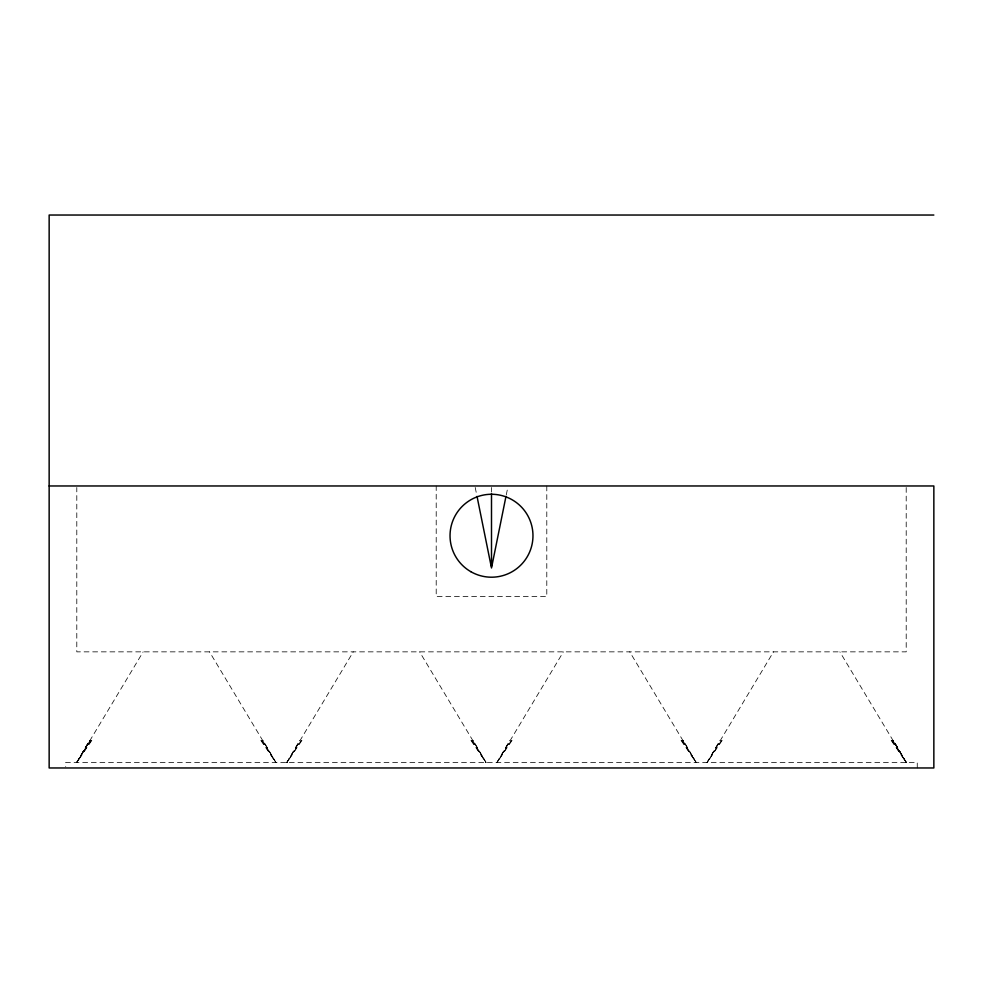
<?xml version="1.0" encoding="UTF-8"?>
<svg xmlns="http://www.w3.org/2000/svg" width="983" height="983" viewBox="0 0 983 983"><rect width="100%" height="100%" fill="white"/><g stroke="black" fill="none" stroke-linecap="round" stroke-linejoin="round"><path stroke-width="0.74" stroke-dasharray="4.92 3.69" d="M506.282 494.916L507.781 487.457M91.812 740.445L76.797 762.439L143.149 651.852M301.928 740.445L286.913 762.439L353.266 651.852M512.045 740.445L497.029 762.439L563.382 651.852M722.161 740.445L707.146 762.439L773.498 651.852M91.173 740.432L76.797 762.439L89.539 740.396M76.797 762.439L90.166 740.408L76.797 762.439L89.539 740.408M301.289 740.432L286.913 762.439L299.655 740.408M511.406 740.432L497.029 762.439L509.772 740.408M721.522 740.432L707.146 762.439L719.888 740.408M286.913 762.439L300.282 740.432M497.029 762.439L510.398 740.432M707.146 762.439L720.514 740.432M891.188 740.445L906.203 762.439L839.851 651.852M681.072 740.445L696.087 762.439L629.734 651.852M470.955 740.445L485.971 762.439L419.618 651.852M260.839 740.445L275.854 762.439L209.502 651.852M891.827 740.432L906.203 762.439L893.461 740.396M681.71 740.432L696.087 762.439L683.345 740.396M471.594 740.432L485.971 762.439L473.228 740.396M261.478 740.432L275.854 762.439L263.112 740.408M906.203 762.439L892.834 740.408L906.203 762.439L893.461 740.408M682.718 740.408L696.087 762.439M472.602 740.408L485.971 762.439M262.486 740.432L275.854 762.439M475.219 487.457L476.718 494.916M917.262 767.969L917.262 762.439L65.738 762.439L65.738 766.593M906.203 487.507L906.203 651.852L76.797 651.852L76.797 487.507M546.794 485.971L546.794 596.558L436.206 596.558L436.206 485.971M491.5 487.494L491.5 492.041"/><path stroke-width="1.47" d="M505.975 496.403L491.5 567.977L477.025 496.403M933.85 215.031L49.15 215.031L49.15 767.969L933.85 767.969L933.85 485.971L49.15 485.971M491.5 493.564L491.5 566.466M470.771 571.651A41.47 41.47 0 0 0 532.97 535.735A41.47 41.47 0 0 0 470.771 499.819A41.47 41.47 0 0 0 470.771 571.651"/></g></svg>
